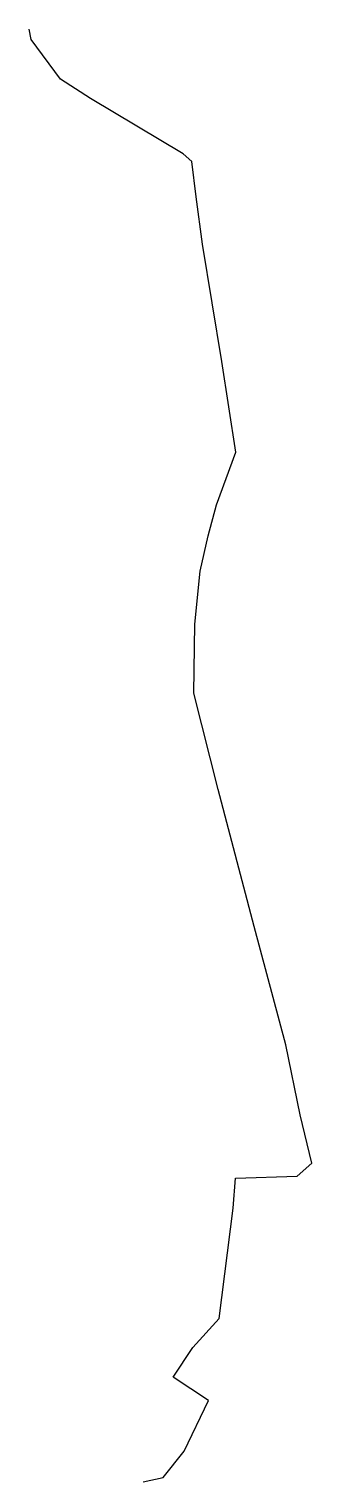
# Model space of a CAD drawing. Extents: x 183004 to 184025, y 573842 to 579085.
import ezdxf

# ---------------------------------------------------------------- set-up
doc = ezdxf.new("R2010")
doc.units = 0
doc.header["$MEASUREMENT"] = 0
doc.layers.add('KAV', color=7, linetype='Continuous')

msp = doc.modelspace()

# ---------------------------------------------------------------- linework, layer by layer
at = {"layer": 'KAV', "color": 1}
msp.add_lwpolyline([(183416.3, 573842.4), (183488, 573857.9), (183563.5, 573953.4), (183652.1, 574136.7), (183524, 574220.3), (183595.1, 574327.8), (183689.8, 574432.6), (183740.7, 574830.9), (183749.1, 574938), (183971.2, 574946), (184024.8, 574993.2), (183981.9, 575167.1), (183930.1, 575419.8), (183816.9, 575847.2), (183686.9, 576340.7), (183599.1, 576688.6), (183601.7, 576937.6), (183621, 577128.9), (183650, 577256.1), (183680.1, 577368), (183750.1, 577558.3), (183699.4, 577885.2), (183630.5, 578308.4), (183607.4, 578480.2), (183591.2, 578607.4), (183560.4, 578634.3), (183226, 578834.6), (183118.2, 578904), (183011.9, 579047.3), (183004.2, 579085)], dxfattribs=at)

doc.saveas('drawing.dxf')
